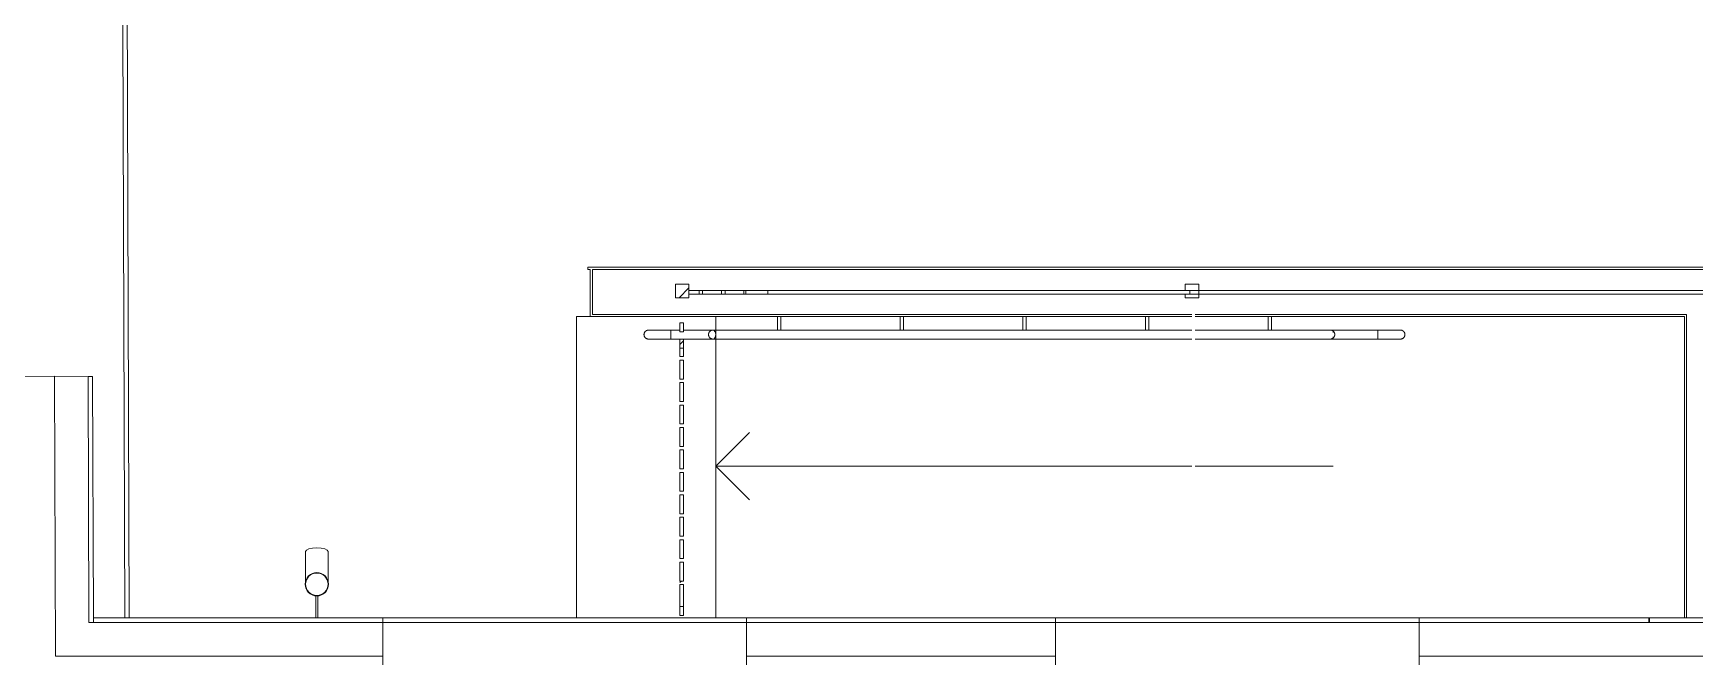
# Model space of a CAD drawing. Header units: millimetres. Extents: x -13069 to 207500, y -71366 to 56785.
# Drawn here: x 149590 to 156993, y 22626 to 25405 of the extents above; entities that cross this region are included whole.
import ezdxf

# ---------------------------------------------------------------- set-up
doc = ezdxf.new("R2010")
doc.units = ezdxf.units.MM
doc.layers.add('PDF _Подложка без мебели', color=7, linetype='Continuous')

msp = doc.modelspace()

# ---------------------------------------------------------------- linework, layer by layer
at = {"layer": 'PDF _Подложка без мебели', "lineweight": 18}
for points in [[(149967.619, 32007.842), (149998.02, 22799.642)], [(149987.62, 32007.542), (150018.022, 22799.642)], [(152905.723, 24081.942), (152905.723, 24141.943), (152071.421, 24141.943), (152071.421, 24351.943), (152061.424, 24351.943), (152061.424, 24361.941), (157166.423, 24361.941), (157166.423, 22799.642)], [(157156.419, 22799.642), (157156.419, 24351.943), (152081.419, 24351.943), (152081.419, 24151.943), (154751.42, 24151.943)], [(154722.52, 24241.943), (154722.52, 24226.342), (154782.524, 24226.342), (154782.524, 24286.343), (154722.52, 24286.343), (154722.52, 24257.943)], [(152468.022, 24226.342), (152511.424, 24269.741)], [(152511.424, 24257.943), (152556.523, 24257.943), (152572.52, 24257.943), (152656.523, 24257.943), (152672.52, 24257.943), (152672.52, 24241.943)], [(152556.523, 24257.943), (152556.523, 24241.943), (152511.424, 24241.943)], [(152656.523, 24257.943), (152656.523, 24241.943), (152572.52, 24241.943), (152556.523, 24241.943)], [(152572.52, 24241.943), (152572.52, 24257.943)], [(152756.523, 24257.943), (152756.523, 24241.943), (152672.52, 24241.943), (152656.523, 24241.943)], [(152672.52, 24257.943), (152756.523, 24257.943), (152765.025, 24257.943), (152863.224, 24257.943), (152863.224, 24241.943), (154743.724, 24241.943), (157042.124, 24241.943), (157042.124, 24257.943), (154743.724, 24257.943)], [(152756.523, 24241.943), (152765.025, 24241.943), (152765.025, 24257.943), (152765.025, 24241.943), (152863.224, 24241.943)], [(152863.224, 24257.943), (154743.724, 24257.943), (154743.724, 24241.943)], [(152071.421, 24141.943), (152011.424, 24141.943), (152011.424, 22799.642)], [(152630.424, 24081.942), (152613.92, 24081.942), (152487.425, 24081.942), (152613.92, 24081.942), (152614.921, 24081.942), (152616.124, 24081.942), (152617.32, 24081.942), (152618.522, 24081.942), (152619.725, 24081.942), (152620.823, 24081.942), (152622.02, 24081.942), (152623.124, 24081.942), (152624.321, 24081.942), (152625.419, 24081.942), (152626.524, 24081.942), (152627.623, 24081.942), (152628.624, 24081.942), (152629.722, 24081.942), (152630.723, 24081.942), (152631.62, 24081.942), (152632.621, 24081.942), (154751.42, 24081.942), (152631.419, 24081.942), (152631.419, 24141.943)], [(152920.719, 24141.943), (152913.224, 24141.943), (152905.723, 24141.943)], [(153452.323, 24081.942), (153452.323, 24141.943), (152920.719, 24141.943), (152920.719, 24081.942)], [(153467.32, 24141.943), (153459.825, 24141.943), (153452.323, 24141.943)], [(154751.42, 24141.943), (153467.32, 24141.943), (153467.32, 24081.942)], [(153998.924, 24141.943), (153998.924, 24081.942)], [(154013.92, 24081.942), (154013.92, 24141.943)], [(154545.524, 24141.943), (154545.524, 24081.942)], [(154560.52, 24081.942), (154560.52, 24141.943)], [(154767.424, 24151.943), (156956.419, 24151.943), (156956.419, 22799.642)], [(156946.421, 22799.642), (156946.421, 24141.943), (154767.424, 24141.943)], [(155092.124, 24141.943), (155092.124, 24081.942)], [(155107.121, 24081.942), (155107.121, 24141.943)], [(152331.419, 24081.942), (152331.224, 24081.942), (152330.424, 24081.842), (152329.624, 24081.842), (152328.819, 24081.741), (152328.019, 24081.643), (152327.22, 24081.442), (152326.42, 24081.243), (152325.724, 24081.042), (152324.925, 24080.844), (152324.119, 24080.541), (152323.423, 24080.242), (152322.721, 24079.943), (152322.02, 24079.544), (152321.324, 24079.141), (152320.622, 24078.741), (152319.92, 24078.341), (152319.322, 24077.841), (152318.724, 24077.343), (152318.022, 24076.843), (152317.521, 24076.242), (152316.923, 24075.643), (152316.423, 24075.143), (152315.824, 24074.441), (152315.422, 24073.843), (152314.921, 24073.242), (152314.421, 24072.543), (152314.024, 24071.841), (152313.725, 24071.142), (152313.322, 24070.443), (152313.023, 24069.741), (152312.724, 24068.942), (152312.425, 24068.243), (152312.223, 24067.443), (152312.022, 24066.641), (152311.821, 24065.841), (152311.619, 24065.142), (152311.521, 24064.343), (152311.521, 24063.543), (152311.424, 24062.744), (152311.424, 24061.941), (152311.424, 24061.743), (152311.424, 24060.943), (152311.521, 24060.144), (152311.619, 24059.341), (152311.723, 24058.541), (152311.821, 24057.742), (152312.022, 24056.942), (152312.223, 24056.143), (152312.522, 24055.441), (152312.822, 24054.641), (152313.121, 24053.942), (152313.42, 24053.243), (152313.822, 24052.441), (152314.122, 24051.742), (152314.622, 24051.141), (152315.025, 24050.442), (152315.519, 24049.841), (152316.02, 24049.142), (152316.52, 24048.541), (152317.021, 24047.943), (152317.619, 24047.442), (152318.223, 24046.841), (152318.821, 24046.343), (152319.523, 24045.843), (152320.121, 24045.443), (152320.823, 24044.943), (152321.519, 24044.543), (152322.221, 24044.143), (152322.923, 24043.841), (152323.625, 24043.542), (152324.321, 24043.243), (152325.12, 24042.941), (152325.92, 24042.742), (152326.622, 24042.443), (152327.421, 24042.343), (152328.221, 24042.141), (152329.02, 24042.044), (152329.82, 24041.943), (152330.619, 24041.943), (152331.419, 24041.943), (152331.523, 24041.943), (152331.724, 24041.943), (152332.121, 24041.943), (152332.719, 24041.943), (152333.421, 24041.943), (152334.324, 24041.943), (152335.319, 24041.943), (152336.521, 24041.943), (152337.822, 24041.943), (152339.323, 24041.943), (152340.922, 24041.943), (152342.723, 24041.943), (152344.621, 24041.943), (152346.72, 24041.943), (152348.924, 24041.943), (152351.225, 24041.943), (152353.624, 24041.943), (152356.224, 24041.943), (152358.921, 24041.943), (152361.723, 24041.943), (152364.622, 24041.943), (152367.723, 24041.943), (152370.823, 24041.943), (152374.021, 24041.943), (152377.421, 24041.943), (152380.821, 24041.943), (152384.324, 24041.943), (152387.822, 24041.943), (152391.52, 24041.943), (152395.219, 24041.943), (152398.924, 24041.943), (152402.72, 24041.943), (152406.62, 24041.943), (152410.52, 24041.943), (152414.421, 24041.943), (152418.425, 24041.943), (152422.325, 24041.943), (152426.322, 24041.943), (152431.419, 24041.943), (152427.421, 24041.943), (152423.423, 24041.943), (152419.419, 24041.943), (152415.519, 24041.943), (152411.521, 24041.943), (152407.621, 24041.943), (152403.819, 24041.943), (152399.925, 24041.943), (152396.22, 24041.943), (152392.521, 24041.943), (152388.822, 24041.943), (152385.221, 24041.943), (152381.724, 24041.943), (152378.324, 24041.943), (152374.925, 24041.943), (152371.72, 24041.943), (152368.522, 24041.943), (152365.519, 24041.943), (152362.522, 24041.943), (152359.721, 24041.943), (152356.919, 24041.943), (152354.319, 24041.943), (152351.823, 24041.943), (152349.522, 24041.943), (152347.221, 24041.943), (152345.219, 24041.943), (152343.223, 24041.943), (152341.423, 24041.943), (152339.72, 24041.943), (152338.224, 24041.943), (152336.821, 24041.943), (152335.624, 24041.943), (152334.52, 24041.943), (152333.622, 24041.943), (152332.823, 24041.943), (152332.225, 24041.943), (152331.523, 24041.943), (152331.822, 24041.943), (152331.523, 24041.943)], [(152431.419, 24081.942), (152471.421, 24081.942), (152431.419, 24081.942), (152427.421, 24081.942), (152423.423, 24081.942), (152419.419, 24081.942), (152415.519, 24081.942), (152411.521, 24081.942), (152407.621, 24081.942), (152403.819, 24081.942), (152399.925, 24081.942), (152396.22, 24081.942), (152392.521, 24081.942), (152388.822, 24081.942), (152385.221, 24081.942), (152381.724, 24081.942), (152378.324, 24081.942), (152374.925, 24081.942), (152371.72, 24081.942), (152368.522, 24081.942), (152365.519, 24081.942), (152362.522, 24081.942), (152359.721, 24081.942), (152356.919, 24081.942), (152354.319, 24081.942), (152351.823, 24081.942), (152349.522, 24081.942), (152347.221, 24081.942), (152345.219, 24081.942), (152343.223, 24081.942), (152341.423, 24081.942), (152339.72, 24081.942), (152338.224, 24081.942), (152336.821, 24081.942), (152335.624, 24081.942), (152334.52, 24081.942), (152333.622, 24081.942), (152332.823, 24081.942), (152332.225, 24081.942), (152331.822, 24081.942), (152331.523, 24081.942), (152331.419, 24081.942), (152331.523, 24081.942), (152331.724, 24081.942), (152332.121, 24081.942), (152332.719, 24081.942), (152333.421, 24081.942), (152334.324, 24081.942), (152335.319, 24081.942), (152336.521, 24081.942), (152337.822, 24081.942), (152339.323, 24081.942), (152340.922, 24081.942), (152342.723, 24081.942), (152344.621, 24081.942), (152346.72, 24081.942), (152348.924, 24081.942), (152351.225, 24081.942), (152353.624, 24081.942), (152356.224, 24081.942), (152358.921, 24081.942), (152361.723, 24081.942), (152364.622, 24081.942), (152367.723, 24081.942), (152370.823, 24081.942), (152374.021, 24081.942), (152377.421, 24081.942), (152380.821, 24081.942), (152384.324, 24081.942), (152387.822, 24081.942), (152391.52, 24081.942), (152395.219, 24081.942), (152398.924, 24081.942), (152402.72, 24081.942), (152406.62, 24081.942), (152410.52, 24081.942), (152414.421, 24081.942), (152418.425, 24081.942), (152422.325, 24081.942), (152426.322, 24081.942), (152430.32, 24081.942), (152431.419, 24081.942), (152431.419, 24041.943), (152613.92, 24041.943), (152615.123, 24041.943), (152616.319, 24041.943), (152617.424, 24041.943), (152618.62, 24041.943), (152619.822, 24041.943), (152621.025, 24041.943), (152622.123, 24041.943), (152623.32, 24041.943), (152624.424, 24041.943), (152625.523, 24041.943), (152626.622, 24041.943), (152627.72, 24041.943), (152628.819, 24041.943), (152629.82, 24041.943), (152630.821, 24041.943), (152631.822, 24041.943), (152632.621, 24041.943), (154751.42, 24041.943), (152631.419, 24041.943), (152631.419, 22799.642)], [(152618.919, 24041.943), (152617.619, 24041.943), (152616.423, 24042.044), (152615.123, 24042.242), (152613.92, 24042.541), (152612.724, 24042.843), (152611.619, 24043.243), (152610.52, 24043.743), (152609.52, 24044.241), (152608.622, 24044.741), (152607.719, 24045.342), (152606.919, 24045.941), (152606.12, 24046.542), (152605.424, 24047.143), (152604.722, 24047.842), (152604.124, 24048.443), (152603.624, 24049.041), (152603.123, 24049.642), (152602.623, 24050.341), (152602.22, 24050.942), (152601.823, 24051.544), (152601.42, 24052.142), (152601.121, 24052.743), (152600.822, 24053.341), (152600.621, 24053.942), (152600.322, 24054.443), (152600.12, 24055.041), (152599.925, 24055.541), (152599.821, 24056.143), (152599.62, 24056.643), (152599.522, 24057.241), (152599.321, 24057.742), (152599.223, 24058.242), (152599.223, 24058.743), (152599.119, 24059.243), (152599.021, 24059.741), (152599.021, 24060.241), (152598.924, 24060.742), (152598.924, 24061.242), (152598.924, 24061.743), (152598.924, 24061.941), (152598.924, 24062.042), (152598.924, 24062.542), (152598.924, 24063.043), (152599.021, 24063.543), (152599.021, 24064.044), (152599.119, 24064.541), (152599.223, 24065.042), (152599.223, 24065.542), (152599.321, 24066.143), (152599.522, 24066.641), (152599.62, 24067.141), (152599.821, 24067.742), (152599.925, 24068.243), (152600.12, 24068.841), (152600.322, 24069.342), (152600.621, 24069.943), (152600.822, 24070.541), (152601.121, 24071.041), (152601.42, 24071.643), (152601.823, 24072.241), (152602.22, 24072.943), (152602.623, 24073.541), (152603.123, 24074.142), (152603.624, 24074.743), (152604.124, 24075.442), (152604.722, 24076.043), (152605.424, 24076.641), (152606.12, 24077.243), (152606.919, 24077.841), (152607.719, 24078.442), (152608.622, 24079.043), (152609.52, 24079.544), (152610.52, 24080.041), (152611.619, 24080.541), (152612.724, 24080.941), (152613.92, 24081.243), (152615.123, 24081.542), (152616.423, 24081.741), (152617.619, 24081.842), (152618.919, 24081.942)], [(152644.023, 24041.943), (152645.121, 24041.943), (154751.42, 24041.943), (152631.419, 24041.943), (152631.419, 24081.942), (154751.42, 24081.942), (152645.121, 24081.942), (152644.023, 24081.942)], [(152631.419, 24060.043), (152631.419, 24061.941), (152631.419, 24063.742)], [(155581.419, 24041.943), (155582.524, 24041.943), (155586.521, 24041.943), (155590.519, 24041.943), (155594.419, 24041.943), (155598.423, 24041.943), (155602.323, 24041.943), (155606.224, 24041.943), (155610.124, 24041.943), (155613.92, 24041.943), (155617.619, 24041.943), (155621.324, 24041.943), (155625.022, 24041.943), (155628.52, 24041.943), (155632.023, 24041.943), (155635.423, 24041.943), (155638.725, 24041.943), (155642.021, 24041.943), (155645.121, 24041.943), (155648.124, 24041.943), (155651.121, 24041.943), (155653.923, 24041.943), (155656.62, 24041.943), (155659.22, 24041.943), (155661.619, 24041.943), (155663.92, 24041.943), (155666.124, 24041.943), (155668.223, 24041.943), (155670.121, 24041.943), (155671.922, 24041.943), (155673.521, 24041.943), (155675.022, 24041.943), (155676.322, 24041.943), (155677.525, 24041.943), (155678.52, 24041.943), (155679.423, 24041.943), (155680.119, 24041.943), (155680.723, 24041.943), (155681.12, 24041.943), (155681.321, 24041.943), (155681.419, 24041.943), (155681.321, 24041.943), (155681.022, 24041.943), (155680.522, 24041.943), (155679.924, 24041.943), (155679.222, 24041.943), (155678.324, 24041.943), (155677.22, 24041.943), (155676.023, 24041.943), (155674.62, 24041.943), (155673.124, 24041.943), (155671.421, 24041.943), (155669.621, 24041.943), (155667.619, 24041.943), (155665.519, 24041.943), (155663.322, 24041.943), (155661.021, 24041.943), (155658.525, 24041.943), (155655.925, 24041.943), (155653.123, 24041.943), (155650.322, 24041.943), (155647.325, 24041.943), (155644.322, 24041.943), (155641.124, 24041.943), (155637.919, 24041.943), (155634.52, 24041.943), (155631.12, 24041.943), (155627.623, 24041.943), (155624.021, 24041.943), (155620.323, 24041.943), (155616.624, 24041.943), (155612.919, 24041.943), (155609.019, 24041.943), (155605.223, 24041.943), (155601.322, 24041.943), (155597.325, 24041.943), (155593.425, 24041.943), (155589.421, 24041.943), (155585.423, 24041.943), (155581.419, 24041.943), (155398.924, 24041.943), (155581.419, 24041.943), (155581.419, 24081.942), (155582.524, 24081.942), (155586.521, 24081.942), (155590.519, 24081.942), (155594.419, 24081.942), (155598.423, 24081.942), (155602.323, 24081.942), (155606.224, 24081.942), (155610.124, 24081.942), (155613.92, 24081.942), (155617.619, 24081.942), (155621.324, 24081.942), (155625.022, 24081.942), (155628.52, 24081.942), (155632.023, 24081.942), (155635.423, 24081.942), (155638.725, 24081.942), (155642.021, 24081.942), (155645.121, 24081.942), (155648.124, 24081.942), (155651.121, 24081.942), (155653.923, 24081.942), (155656.62, 24081.942), (155659.22, 24081.942), (155661.619, 24081.942), (155663.92, 24081.942), (155666.124, 24081.942), (155668.223, 24081.942), (155670.121, 24081.942), (155671.922, 24081.942), (155673.521, 24081.942), (155675.022, 24081.942), (155676.322, 24081.942), (155677.525, 24081.942), (155678.52, 24081.942), (155679.423, 24081.942), (155680.119, 24081.942), (155680.723, 24081.942), (155681.12, 24081.942), (155681.321, 24081.942), (155681.419, 24081.942), (155681.321, 24081.942), (155681.022, 24081.942), (155680.522, 24081.942), (155679.924, 24081.942), (155679.222, 24081.942), (155678.324, 24081.942), (155677.22, 24081.942), (155676.023, 24081.942), (155674.62, 24081.942), (155673.124, 24081.942), (155671.421, 24081.942), (155669.621, 24081.942), (155667.619, 24081.942), (155665.519, 24081.942), (155663.322, 24081.942), (155661.021, 24081.942), (155658.525, 24081.942), (155655.925, 24081.942), (155653.123, 24081.942), (155650.322, 24081.942), (155647.325, 24081.942), (155644.322, 24081.942), (155641.124, 24081.942), (155637.919, 24081.942), (155634.52, 24081.942), (155631.12, 24081.942), (155627.623, 24081.942), (155624.021, 24081.942), (155620.323, 24081.942), (155616.624, 24081.942), (155612.919, 24081.942), (155609.019, 24081.942), (155605.223, 24081.942), (155601.322, 24081.942), (155597.325, 24081.942), (155593.425, 24081.942), (155589.421, 24081.942), (155585.423, 24081.942), (155581.419, 24081.942), (155398.924, 24081.942), (155396.519, 24081.942), (155393.724, 24081.942), (155390.922, 24081.942), (155388.121, 24081.942), (155385.423, 24081.942), (155382.719, 24081.942), (155379.924, 24081.942), (155377.323, 24081.942), (155374.62, 24081.942), (155372.02, 24081.942), (155369.523, 24081.942), (155366.923, 24081.942), (155364.524, 24081.942), (155362.12, 24081.942), (155359.721, 24081.942), (155357.42, 24081.942), (155355.223, 24081.942), (154767.424, 24081.942), (155367.723, 24081.942), (155398.924, 24081.942), (155581.419, 24081.942)], [(155381.419, 24071.542), (155381.419, 24081.942), (154767.424, 24081.942), (155381.419, 24081.942)], [(155371.421, 24081.741), (155372.721, 24081.542), (155373.924, 24081.243), (155375.12, 24080.941), (155376.225, 24080.541), (155377.323, 24080.041), (155378.324, 24079.544), (155379.222, 24079.043), (155380.119, 24078.442), (155380.925, 24077.841), (155381.724, 24077.243), (155382.42, 24076.641), (155383.122, 24076.043), (155383.72, 24075.442), (155384.22, 24074.743), (155384.721, 24074.142), (155385.221, 24073.541), (155385.624, 24072.943), (155386.021, 24072.241), (155386.424, 24071.643), (155386.723, 24071.041), (155387.022, 24070.541), (155387.223, 24069.943), (155387.522, 24069.342), (155387.724, 24068.841), (155387.919, 24068.243), (155388.023, 24067.742), (155388.224, 24067.141), (155388.322, 24066.641), (155388.523, 24066.143), (155388.621, 24065.542), (155388.621, 24065.042), (155388.725, 24064.541), (155388.822, 24064.044), (155388.822, 24063.543), (155388.92, 24063.043), (155388.92, 24062.542), (155388.92, 24062.042), (155388.92, 24061.941), (155388.92, 24061.743), (155388.92, 24061.242), (155388.92, 24060.742), (155388.822, 24060.241), (155388.822, 24059.741), (155388.725, 24059.243), (155388.621, 24058.743), (155388.621, 24058.242), (155388.523, 24057.742), (155388.322, 24057.241), (155388.224, 24056.643), (155388.023, 24056.143), (155387.919, 24055.541), (155387.724, 24055.041), (155387.522, 24054.443), (155387.223, 24053.942), (155387.022, 24053.341), (155386.723, 24052.743), (155386.424, 24052.142), (155386.021, 24051.544), (155385.624, 24050.942), (155385.221, 24050.341), (155384.721, 24049.642), (155384.22, 24049.041), (155383.72, 24048.443), (155383.122, 24047.842), (155382.42, 24047.143), (155381.724, 24046.542), (155380.925, 24045.941), (155380.119, 24045.342), (155379.222, 24044.741), (155378.324, 24044.241), (155377.323, 24043.743), (155376.225, 24043.243), (155375.12, 24042.843), (155373.924, 24042.541), (155372.721, 24042.242), (155371.421, 24042.044)], [(155681.419, 24081.942), (155682.225, 24081.942), (155683.024, 24081.842), (155683.824, 24081.741), (155684.623, 24081.643), (155685.423, 24081.542), (155686.125, 24081.341), (155686.924, 24081.143), (155687.724, 24080.941), (155688.42, 24080.642), (155689.219, 24080.343), (155689.921, 24080.041), (155690.623, 24079.641), (155691.319, 24079.241), (155692.021, 24078.842), (155692.723, 24078.442), (155693.321, 24077.941), (155694.023, 24077.441), (155694.621, 24076.943), (155695.219, 24076.443), (155695.719, 24075.842), (155696.324, 24075.244), (155696.824, 24074.642), (155697.325, 24074.041), (155697.819, 24073.342), (155698.222, 24072.741), (155698.625, 24072.042), (155699.021, 24071.343), (155699.424, 24070.642), (155699.723, 24069.943), (155700.022, 24069.143), (155700.322, 24068.441), (155700.621, 24067.642), (155700.822, 24066.842), (155701.023, 24066.143), (155701.121, 24065.341), (155701.225, 24064.541), (155701.322, 24063.742), (155701.42, 24062.942), (155701.42, 24062.142), (155701.42, 24061.941), (155701.42, 24061.141), (155701.322, 24060.342), (155701.322, 24059.542), (155701.121, 24058.743), (155701.023, 24057.943), (155700.822, 24057.144), (155700.621, 24056.341), (155700.419, 24055.642), (155700.12, 24054.843), (155699.821, 24054.141), (155699.522, 24053.442), (155699.119, 24052.642), (155698.82, 24051.943), (155698.32, 24051.242), (155697.923, 24050.643), (155697.422, 24049.941), (155696.922, 24049.343), (155696.421, 24048.742), (155695.921, 24048.141), (155695.323, 24047.543), (155694.725, 24047.042), (155694.12, 24046.542), (155693.522, 24046.041), (155692.924, 24045.541), (155692.222, 24045.043), (155691.52, 24044.644), (155690.824, 24044.241), (155690.123, 24043.942), (155689.421, 24043.542), (155688.621, 24043.243), (155687.919, 24043.041), (155687.12, 24042.742), (155686.424, 24042.541), (155685.624, 24042.343), (155684.825, 24042.242), (155684.019, 24042.044), (155683.219, 24042.044), (155682.42, 24041.943), (155681.62, 24041.943), (155681.419, 24041.943)], [(151147.422, 22629.641), (149688.92, 22629.641), (149685.124, 23876.141), (149535.124, 23875.643), (149534.623, 24017.642)], [(152430.32, 24041.943), (152431.419, 24041.943)], [(152630.424, 24041.943), (152613.92, 24041.943), (152431.419, 24041.943)], [(152487.425, 24001.242), (152471.421, 24001.242), (152471.421, 24041.241), (152487.425, 24041.241), (152487.425, 24001.242), (152487.425, 23963.943), (152471.421, 23963.943), (152471.421, 24001.242)], [(152471.421, 24017.642), (152487.425, 24033.642)], [(155381.419, 24041.943), (154767.424, 24041.943), (155381.419, 24041.943), (155381.419, 24052.243)], [(149835.124, 23874.743), (149685.124, 23874.243)], [(156788.42, 22779.641), (156788.42, 22799.642), (155765.123, 22799.642), (154145.121, 22799.642), (152767.424, 22799.642), (151147.422, 22799.642), (149858.421, 22799.642), (149855.119, 23874.941), (149835.124, 23874.841), (149838.523, 22779.641), (149858.525, 22779.742)], [(156788.42, 22799.642), (156791.221, 22799.642), (158291.52, 22799.642), (159881.523, 22799.642), (161881.321, 22799.642), (163781.321, 22799.642), (164258.921, 22799.642), (164258.921, 23844.241), (164258.921, 22799.642), (164258.921, 22779.641)], [(154751.42, 23475.842), (154631.419, 23475.842), (154381.419, 23475.842), (154131.419, 23475.842), (153881.419, 23475.842), (153631.419, 23475.842), (153381.419, 23475.842), (153131.419, 23475.842), (152881.419, 23475.842), (152631.419, 23475.842), (152781.419, 23625.842)], [(152631.419, 23475.842), (152781.419, 23325.842)], [(155381.419, 23475.842), (155131.419, 23475.842), (154881.419, 23475.842), (154767.424, 23475.842)], [(150803.923, 22962.744), (150803.923, 22963.943), (150803.923, 22966.641), (150803.923, 22969.543), (150803.923, 22972.644), (150803.923, 22975.842), (150803.923, 22979.342), (150803.923, 22983.041), (150803.923, 22986.941), (150803.923, 22990.942), (150803.923, 22995.141), (150803.923, 22999.542), (150803.923, 23004.141), (150803.923, 23008.843), (150803.923, 23013.641), (150803.923, 23018.643), (150803.923, 23023.742), (150803.923, 23028.942), (150803.923, 23034.341), (150803.923, 23039.743), (150803.923, 23045.342), (150803.923, 23050.942), (150803.923, 23053.341), (150803.923, 23095.843)], [(150903.923, 23095.843), (150903.923, 23053.341), (150903.923, 23047.644), (150903.923, 23042.044), (150903.923, 23036.642), (150903.923, 23031.243), (150903.923, 23025.942), (150903.923, 23020.742), (150903.923, 23015.743), (150903.923, 23010.842), (150903.923, 23006.042), (150903.923, 23001.443), (150903.923, 22996.942), (150903.923, 22992.742), (150903.923, 22988.543), (150903.923, 22984.643), (150903.923, 22980.844), (150903.923, 22977.343), (150903.923, 22973.944), (150903.923, 22970.742), (150903.923, 22967.843), (150903.923, 22965.042), (150903.923, 22962.744)], [(152471.421, 22956.942), (152478.422, 22963.943)], [(152487.425, 22849.941), (152471.421, 22849.941), (152471.421, 22947.943), (152487.425, 22947.943), (152487.425, 22849.941), (152487.425, 22809.942), (152471.421, 22809.942), (152471.421, 22849.941)], [(150848.924, 22898.843), (150848.924, 22799.642)], [(150858.921, 22799.642), (150858.921, 22898.843)], [(149858.421, 22799.642), (149858.525, 22779.641)], [(151147.422, 22799.642), (151147.422, 22629.641), (151147.422, 22429.641)], [(152767.424, 22629.641), (152767.424, 22799.642)], [(154145.121, 22799.642), (154145.121, 22629.641), (154145.121, 22429.641)], [(155765.123, 22629.641), (155765.123, 22799.642)], [(161001.322, 22119.644), (161001.322, 22099.642), (161881.321, 22099.642), (161881.321, 22119.644), (161881.321, 22629.641), (161881.321, 22800.643), (159881.523, 22800.643), (158291.52, 22800.643), (156791.221, 22800.643), (156791.52, 22779.641), (158291.52, 22779.641)], [(156791.52, 22779.641), (155765.123, 22779.641), (154145.121, 22779.641), (152767.424, 22779.641), (151147.422, 22779.641), (149838.523, 22779.641)], [(152767.424, 22429.641), (152767.424, 22629.641), (154145.121, 22629.641)], [(155765.123, 22429.641), (155765.123, 22629.641), (158291.52, 22629.641), (158291.52, 22429.641)]]:
    msp.add_lwpolyline(points, dxfattribs=at)
for points in [[(152511.424, 24286.343), (152451.42, 24286.343), (152451.42, 24226.342), (152511.424, 24226.342)], [(152431.419, 24064.242), (152431.419, 24059.542), (152431.419, 24061.941)], [(152487.425, 24073.742), (152487.425, 24113.742), (152471.421, 24113.742), (152471.421, 24073.742)], [(155581.419, 24059.542), (155581.419, 24064.242), (155581.419, 24061.941)], [(155367.723, 24041.943), (155398.924, 24041.943), (155396.122, 24041.943), (155393.321, 24041.943), (155390.623, 24041.943), (155387.822, 24041.943), (155385.02, 24041.943), (155382.322, 24041.943), (155379.624, 24041.943), (155376.921, 24041.943), (155374.321, 24041.943), (155371.72, 24041.943), (155369.12, 24041.943), (155366.624, 24041.943), (155364.219, 24041.943), (155361.821, 24041.943), (155359.422, 24041.943), (155357.121, 24041.943), (155355.223, 24041.943), (154767.424, 24041.943)], [(152471.421, 23947.943), (152487.425, 23947.943), (152487.425, 23863.943), (152471.421, 23863.943)], [(152471.421, 23847.943), (152487.425, 23847.943), (152487.425, 23763.943), (152471.421, 23763.943)], [(152471.421, 23747.943), (152487.425, 23747.943), (152487.425, 23663.943), (152471.421, 23663.943)], [(152471.421, 23647.943), (152487.425, 23647.943), (152487.425, 23563.943), (152471.421, 23563.943)], [(152471.421, 23547.943), (152487.425, 23547.943), (152487.425, 23463.943), (152471.421, 23463.943)], [(152471.421, 23447.943), (152487.425, 23447.943), (152487.425, 23363.943), (152471.421, 23363.943)], [(152471.421, 23347.943), (152487.425, 23347.943), (152487.425, 23263.943), (152471.421, 23263.943)], [(152471.421, 23247.943), (152487.425, 23247.943), (152487.425, 23163.943), (152471.421, 23163.943)], [(152471.421, 23147.943), (152487.425, 23147.943), (152487.425, 23063.943), (152471.421, 23063.943)], [(152471.421, 23047.943), (152487.425, 23047.943), (152487.425, 22963.943), (152471.421, 22963.943)]]:
    msp.add_lwpolyline(points, close=True, dxfattribs=at)
for points in [[(150801.921, 22949.642, 0.41394273), (150853.923, 22897.644, 0.41394305), (150905.925, 22949.642, 0.41464709), (150853.923, 23001.641, 0.41464677)], [(150903.923, 22949.642, 0.41475695), (150853.923, 22999.642, 0.41475695), (150803.923, 22949.642, 0.4140015), (150853.923, 22899.642, 0.4140015)]]:
    msp.add_lwpolyline(points, format="xyb", close=True, dxfattribs=at)
for points in [[(152617.257, 24081.945), (152617.859, 24082.042), (152618.359, 24082.14), (152618.86, 24082.14)], [(152618.86, 24082.14), (152625.76, 24082.14), (152631.36, 24073.144), (152631.36, 24062.139)], [(152631.36, 24062.139), (152631.36, 24051.14), (152625.76, 24042.144), (152618.86, 24042.144)], [(152618.86, 24042.144), (152618.46, 24042.144), (152617.959, 24042.144), (152617.459, 24042.241)], [(150803.666, 23095.982), (150803.666, 23104.484), (150826.066, 23111.482), (150853.666, 23111.482)], [(150853.666, 23111.482), (150881.267, 23111.482), (150903.666, 23104.484), (150903.666, 23095.982)]]:
    msp.add_open_spline(points, degree=3, dxfattribs=at)

doc.saveas('drawing.dxf')
